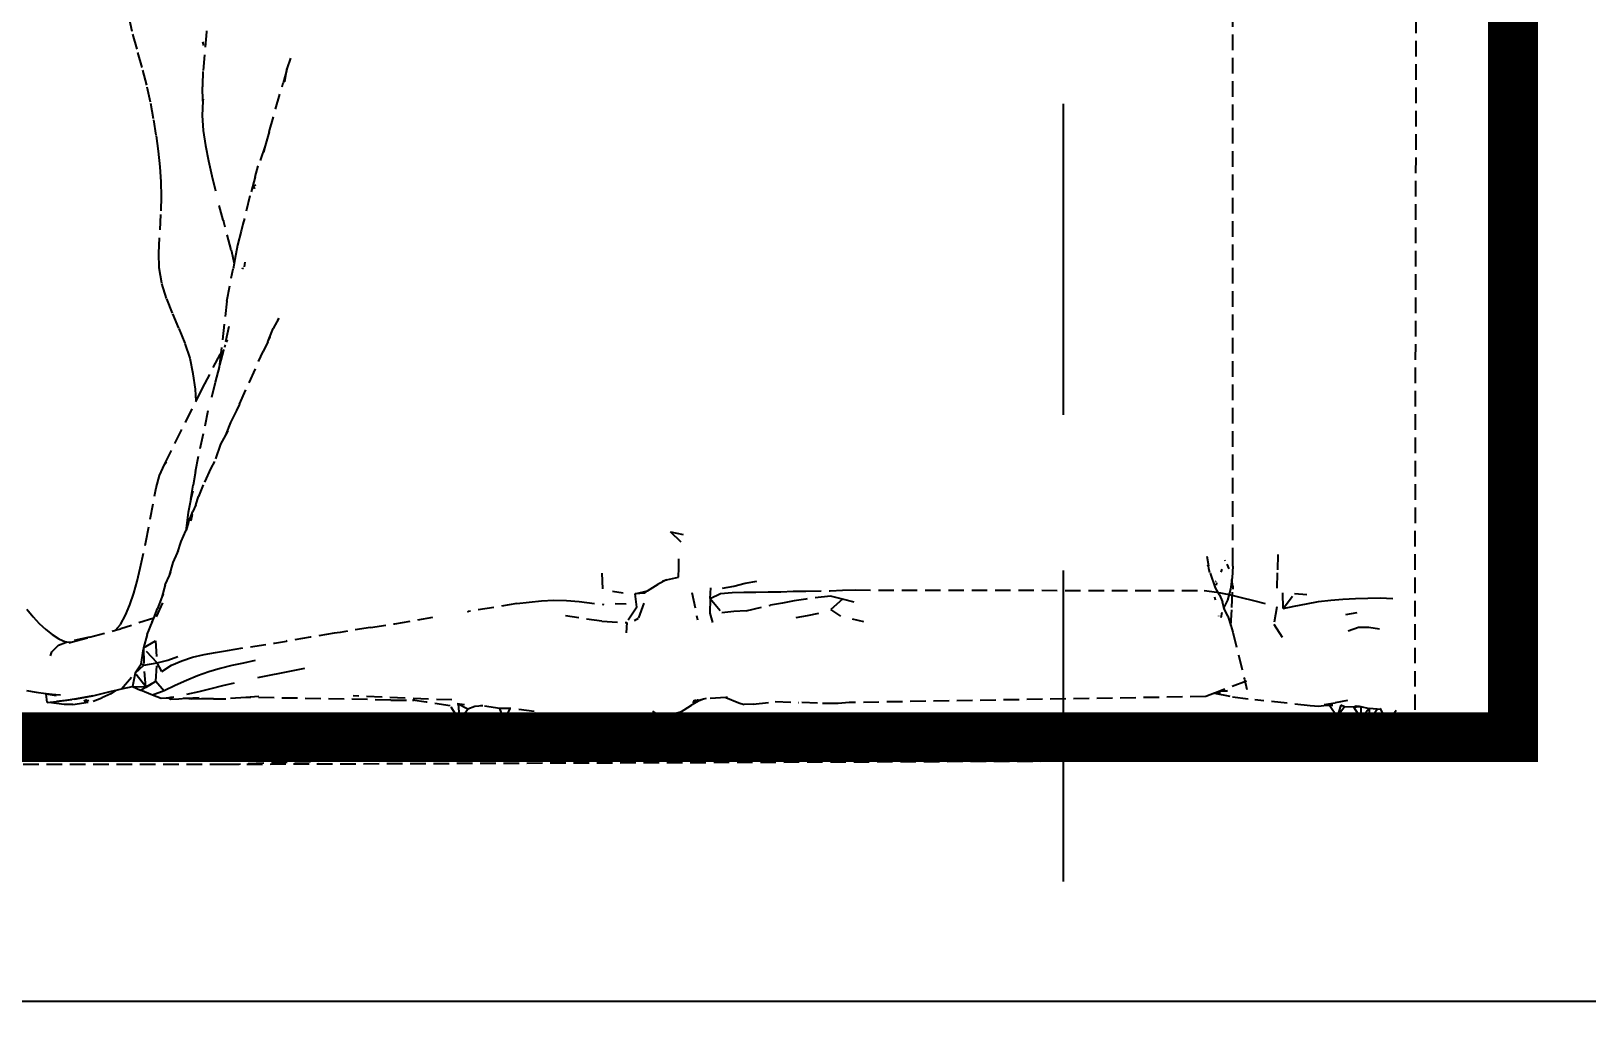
# Model space of a CAD drawing. Header units: millimetres. Extents: x 0 to 460473, y -68369 to 85219.
# Drawn here: x 230860 to 231484, y -39548 to -39149 of the extents above; entities that cross this region are included whole.
import ezdxf

# ---------------------------------------------------------------- set-up
doc = ezdxf.new("R2010")
doc.units = ezdxf.units.MM
doc.header["$LTSCALE"] = 50
doc.linetypes.add('HIDDEN2', pattern=[0.1875, 0.125, -0.0625])
for name, color, linetype in [('DIM', 7, 'Continuous'), ('fur', 6, 'Continuous'), ('hid', 8, 'HIDDEN2')]:
    doc.layers.add(name, color=color, linetype=linetype)
doc.styles.add('맑은 고딕', font='malgun.ttf')
doc.dimstyles.new('DH IN40', dxfattribs={"dimscale": 40, "dimtxt": 2.5, "dimasz": 1, "dimexe": 1.5, "dimexo": 1.5, "dimtad": 1, "dimdec": 7, "dimlunit": 6, "dimtxsty": '맑은 고딕', "dimblk": 'ARCHTICK', "dimcen": 2.5, "dimclrd": 256, "dimclre": 256, "dimclrt": 256, "dimadec": 0, "dimazin": 0, "dimtfac": 1, "dimtdec": 7, "dimtix": 1, "dimtmove": 0, "dimatfit": 3, "dimldrblk": 'ARCHTICK', "dimfxl": 1, "dimtfillclr": 1, "dimlwd": -1, "dimlwe": -1, "dimarcsym": 0})

# ---------------------------------------------------------------- blocks, each defined once
blk = doc.blocks.new('_ArchTick')
at = {"color": 0, "linetype": 'ByBlock', "const_width": 0.15}
blk.add_lwpolyline([(-0.5, -0.5), (0.5, 0.5)], dxfattribs=at)
blk = doc.blocks.new('*D452')
at = {"layer": 'Defpoints', "color": 0, "transparency": 16777216}
for p in [(233274, -39538.26), (230234, -39588.26), (233274, -39588.26)]:
    blk.add_point(p, dxfattribs=at)
at = {"layer": 'DIM', "transparency": 16777216}
for p, q in [((230234, -39528.26), (230234, -39478.26)), ((233274, -39528.26), (233274, -39478.26)), ((230234, -39538.26), (233274, -39538.26))]:
    blk.add_line(p, q, dxfattribs=at)
at = {"layer": 'DIM', "transparency": 16777216, "xscale": 40, "yscale": 40, "zscale": 40, "rotation": 180}
blk.add_blockref('_ArchTick', (230234, -39538.26), dxfattribs=at)
at = {"layer": 'DIM', "transparency": 16777216, "xscale": 40, "yscale": 40, "zscale": 40}
blk.add_blockref('_ArchTick', (233274, -39538.26), dxfattribs=at)
at = {"layer": 'DIM', "transparency": 16777216, "insert": (231754, -39453.21), "char_height": 100, "attachment_point": 5, "style": '맑은 고딕'}
blk.add_mtext('3,040', dxfattribs=at)

msp = doc.modelspace()

# ---------------------------------------------------------------- linework, layer by layer
at = {"layer": 'fur', "color": 40, "lineweight": 50, "true_color": 0xf8d731, "const_width": 20}
msp.add_lwpolyline([(231454.62857818, -37422.47504293), (231454.62857818, -39432.25663589), (230244.58358802, -39432.25663589), (230244.58358802, -37422.47504293)], close=True, dxfattribs=at)
at = {"layer": 'hid', "ltscale": 20}
msp.add_line((231273.99865146, -35427.76328172), (231273.99865146, -39538.26280634), dxfattribs=at)
at = {"layer": 'hid'}
for p, q in [((231445.38953013, -39441.24134443), (231445.38953013, -37668.9292549)), ((231415.28617982, -39421.2813812), (231416.26054921, -38889.34669996)), ((231342.18903909, -39362.45822599), (231341.98601846, -38916.02787653)), ((230900.09920699, -39148.72447889), (230898.6928433, -39142.09915299)), ((230902.09011358, -39155.90438713), (230900.09920699, -39148.72447889)), ((230929.97521547, -39148.84857081), (230928.54224591, -39164.81836503)), ((230929.97752221, -39148.46951766), (230929.97521547, -39148.84857081)), ((230928.3413639, -39152.90593137), (230928.80035736, -39154.35880986)), ((230904.11897591, -39163.16394993), (230902.09011358, -39155.90438713)), ((230963.68756791, -39159.45651367), (230962.28498361, -39163.76252558)), ((230905.95569514, -39170.29086623), (230904.11897591, -39163.16394993)), ((230928.54224591, -39164.81836503), (230928.38860859, -39170.37915566)), ((230962.07116636, -39164.53674119), (230960.74047805, -39169.39066978)), ((230961.42289652, -39168.94521058), (230962.24961038, -39163.97590518)), ((230962.24961038, -39163.97590518), (230962.07116636, -39164.53674119)), ((230962.28226088, -39163.87328713), (230962.24961038, -39163.97590518)), ((230962.28226088, -39163.87328713), (230962.28498361, -39163.76252558)), ((230907.47701249, -39177.19514972), (230905.95569514, -39170.29086623)), ((230928.38860859, -39170.37915566), (230928.37064262, -39171.0294206)), ((230928.54792243, -39176.70689063), (230928.37064262, -39171.0294206)), ((230955.1004803, -39189.00768687), (230960.74047805, -39169.39066978)), ((230908.71925573, -39183.87680039), (230907.47701249, -39177.19514972)), ((230928.54792243, -39176.70689063), (230928.22363759, -39182.51800701)), ((230928.60974646, -39175.87313016), (230928.54792243, -39176.70689063)), ((230909.7975139, -39190.40714074), (230908.71925573, -39183.87680039)), ((230928.22363759, -39182.51800701), (230928.6481713, -39188.54475726)), ((230910.71931938, -39196.81216681), (230909.7975139, -39190.40714074)), ((230928.6481713, -39188.54475726), (230929.5273616, -39194.61683396)), ((230955.1004803, -39189.00768687), (230953.55408776, -39194.64764174)), ((230911.39603391, -39203.07521447), (230910.71931938, -39196.81216681)), ((230929.5273616, -39194.61683396), (230930.75193629, -39200.67557935)), ((230953.55408776, -39194.64764174), (230950.73712339, -39202.74959731)), ((230953.55408776, -39194.64764174), (230952.84327341, -39197.24010174)), ((230911.76246503, -39209.16128904), (230911.39603391, -39203.07521447)), ((230930.75193629, -39200.67557935), (230932.10992903, -39206.69733037)), ((230949.50844238, -39207.11593338), (230950.73712339, -39202.74959731)), ((230911.83745189, -39215.07305678), (230911.76246503, -39209.16128904)), ((230932.10992903, -39206.69733037), (230933.55945607, -39212.70208397)), ((230949.50844238, -39207.11593338), (230947.3692305, -39214.80343111)), ((230949.371947, -39211.93794127), (230948.89511631, -39210.69169463)), ((230949.25765675, -39210.21212925), (230949.47678517, -39210.95131983)), ((230911.69292022, -39220.84617893), (230911.83745189, -39215.07305678)), ((230947.3692305, -39214.80343111), (230944.60508046, -39226.18370066)), ((230910.80743589, -39237.83326259), (230911.69292022, -39220.84617893)), ((230936.71587436, -39224.55207181), (230935.09572094, -39218.66817678)), ((230936.71587436, -39224.55207181), (230936.72949815, -39224.59668386)), ((230936.72236928, -39224.62660409), (230936.71587436, -39224.55207181)), ((230936.72949815, -39224.59668386), (230936.72236928, -39224.62660409)), ((230939.8758728, -39236.48013501), (230936.72236928, -39224.62660409)), ((230943.84821686, -39228.97660931), (230942.4379549, -39234.6490801)), ((230944.60508046, -39226.18370066), (230943.84821686, -39228.97660931)), ((230939.8758728, -39236.48013501), (230941.07101862, -39241.90278198)), ((230942.4379549, -39234.6490801), (230941.3784517, -39240.39353995)), ((230910.94925643, -39243.69503793), (230910.80743589, -39237.83326259)), ((230941.07101862, -39241.90278198), (230940.61143294, -39244.15896739)), ((230941.3784517, -39240.39353995), (230941.07101862, -39241.90278198)), ((230945.37414036, -39241.42152262), (230945.10898675, -39243.33052187)), ((230911.9957043, -39249.81944), (230910.94925643, -39243.69503793)), ((230938.14436899, -39257.07033745), (230940.61143294, -39244.15896739)), ((230944.41103279, -39244.28028227), (230944.48748344, -39243.79803925)), ((230944.53361331, -39243.67439683), (230944.48748344, -39243.79803925)), ((230913.8893043, -39255.95750667), (230911.9957043, -39249.81944)), ((230916.30307698, -39261.96825935), (230913.8893043, -39255.95750667)), ((230938.14436899, -39257.07033745), (230935.68758379, -39277.99712572)), ((230918.91159823, -39267.89802436), (230916.30307698, -39261.96825935)), ((230921.3711133, -39273.89111306), (230918.91159823, -39267.89802436)), ((230938.88069524, -39267.30644764), (230936.80742132, -39276.80966928)), ((230938.88069524, -39267.30644764), (230937.31300421, -39275.068351)), ((230958.95614528, -39263.9426258), (230956.69410972, -39268.108659)), ((230958.60665058, -39264.70499657), (230958.95614528, -39263.9426258)), ((230923.33785753, -39280.03451225), (230921.3711133, -39273.89111306)), ((230938.19631131, -39272.6220535), (230937.92147326, -39273.5637638)), ((230954.60262569, -39273.43918178), (230952.76098203, -39277.25926758)), ((230954.60262569, -39273.43918178), (230956.69410972, -39268.108659)), ((230954.60262569, -39273.43918178), (230955.19577324, -39272.14531855)), ((230955.45284171, -39271.4527519), (230955.19577324, -39272.14531855)), ((230924.66192323, -39286.23690246), (230923.33785753, -39280.03451225)), ((230928.34555894, -39292.02702203), (230935.68758379, -39277.99712572)), ((230936.80742132, -39276.80966928), (230935.02943272, -39283.60322755)), ((230935.68758379, -39277.99712572), (230935.02943272, -39283.60322755)), ((230937.31300421, -39275.068351), (230937.18135187, -39275.72018398)), ((230937.31300421, -39275.068351), (230937.54475677, -39274.66136625)), ((230943.18491596, -39298.4513785), (230952.76098203, -39277.25926758)), ((230925.5060043, -39292.39096669), (230924.66192323, -39286.23690246)), ((230935.02943272, -39283.60322755), (230933.4308279, -39289.71137415)), ((230934.97343059, -39284.08025128), (230934.91296356, -39284.59530676)), ((230925.76744998, -39297.21709534), (230925.5060043, -39292.39096669)), ((230925.76744998, -39297.21709534), (230928.34555894, -39292.02702203)), ((230933.4308279, -39289.71137415), (230931.21495576, -39298.48903944)), ((230913.12101914, -39322.6760283), (230925.77027385, -39297.26922226)), ((230925.51819941, -39325.50759774), (230931.21495576, -39298.48903944)), ((230925.77027385, -39297.26922226), (230925.76744998, -39297.21709534)), ((230943.18491596, -39298.4513785), (230942.03662755, -39300.9549978)), ((230942.03662755, -39300.9549978), (230939.61972106, -39305.82359083)), ((230937.62755079, -39310.87224729), (230935.55927371, -39314.53359975)), ((230939.61972106, -39305.82359083), (230937.62755079, -39310.87224729)), ((230938.56687844, -39309.20940933), (230937.62755079, -39310.87224729)), ((230935.55927371, -39314.53359975), (230933.18420638, -39321.4885422)), ((230911.14456968, -39327.09102363), (230913.12101914, -39322.6760283)), ((230913.12101914, -39322.6760283), (230913.83529839, -39321.59957853)), ((230931.680546, -39324.1268077), (230928.62080248, -39330.87011566)), ((230933.18420638, -39321.4885422), (230931.680546, -39324.1268077)), ((230909.70053423, -39332.10726088), (230911.14456968, -39327.09102363)), ((230925.51819941, -39325.50759774), (230924.59401633, -39331.06108662)), ((230905.62042049, -39353.83495702), (230909.70053423, -39332.10726088)), ((230923.64563787, -39336.67689936), (230922.65543345, -39341.91643599)), ((230923.64563787, -39336.67689936), (230924.59401633, -39331.06108662)), ((230924.4035136, -39333.34962421), (230923.64563787, -39336.67689936)), ((230925.68741189, -39338.84856915), (230926.80468252, -39335.61506082)), ((230928.62080248, -39330.87011566), (230926.80468252, -39335.61506082)), ((230922.65543345, -39341.91643599), (230921.88867062, -39347.22396227)), ((230922.77958051, -39345.83950612), (230924.52322329, -39341.54815865)), ((230924.25502883, -39342.75561641), (230923.68008221, -39345.31245879)), ((230924.13926991, -39342.85484812), (230924.16901891, -39342.71750547)), ((230925.68741189, -39338.84856915), (230924.52322329, -39341.54815865)), ((230921.88867062, -39347.22396227), (230921.68191731, -39349.28448647)), ((230921.68191731, -39349.28448647), (230921.75469615, -39349.12100715)), ((230922.77958051, -39345.83950612), (230921.75469615, -39349.12100715)), ((230923.59632238, -39345.36148189), (230924.10998701, -39342.99003892)), ((230903.36519081, -39364.41068224), (230905.62042049, -39353.83495702)), ((230918.35382474, -39358.19256547), (230919.72539792, -39353.67931402)), ((230919.72539792, -39353.67931402), (230921.68191731, -39349.28448647)), ((231116.32972793, -39349.80823598), (231121.35720305, -39350.78642058)), ((231120.56776055, -39353.91527814), (231116.32972793, -39349.80823598)), ((230916.54097239, -39362.10836566), (230918.35382474, -39358.19256547)), ((230918.35382474, -39358.19256547), (230918.7501823, -39357.3364246)), ((231119.6460046, -39364.19204882), (231119.69465294, -39360.64592137)), ((231331.66810564, -39359.47951226), (231332.34284214, -39363.47307167)), ((231338.93499957, -39361.08827325), (231338.99566949, -39361.2181452)), ((231338.99566949, -39361.2181452), (231339.02271893, -39361.13500759)), ((231338.99566949, -39361.2181452), (231339.05441973, -39361.28831684)), ((231360.163584, -39365.06358296), (231360.42015347, -39358.25828442)), ((230902.13380859, -39369.53590291), (230903.36519081, -39364.41068224)), ((230913.36795273, -39371.0253431), (230915.04517878, -39367.25675152)), ((230915.04517878, -39367.25675152), (230916.54097239, -39362.10836566)), ((230915.04517878, -39367.25675152), (230915.60133821, -39366.00710616)), ((231089.1221891, -39372.63076565), (231088.8331786, -39366.26440037)), ((231114.65375759, -39369.0019841), (231119.56001473, -39367.90415103)), ((231119.56001473, -39367.90415103), (231119.6460046, -39364.19204882)), ((231332.16148409, -39363.35442305), (231332.11924676, -39363.02269822)), ((231332.19400879, -39363.55287054), (231332.16148409, -39363.35442305)), ((231332.22255145, -39363.53756703), (231332.16148409, -39363.35442305)), ((231332.55487027, -39364.53420732), (231332.34284214, -39363.47307167)), ((231335.12936309, -39372.25523628), (231332.55487027, -39364.53420732)), ((231332.8998346, -39366.2606478), (231332.55487027, -39364.53420732)), ((231337.44186959, -39365.99381651), (231337.82852976, -39364.80539974)), ((231339.74928196, -39362.69638107), (231340.54932198, -39364.5542885)), ((231342.19432265, -39363.55389272), (231341.88761223, -39368.22518241)), ((231342.19432265, -39363.55389272), (231342.18903909, -39362.45822599)), ((231359.92336713, -39372.41346536), (231360.163584, -39365.06358296)), ((230900.75520668, -39374.44082375), (230902.13380859, -39369.53590291)), ((230913.36795273, -39371.0253431), (230912.02165957, -39376.05186379)), ((231092.96736293, -39373.64861088), (231097.31977132, -39374.29784549)), ((231102.11021292, -39374.63512754), (231107.00183461, -39373.45430709)), ((231105.81911063, -39374.42849229), (231107.00183461, -39373.45430709)), ((231107.00183461, -39373.45430709), (231111.36778211, -39370.75538415)), ((231114.65375759, -39369.0019841), (231111.36778211, -39370.75538415)), ((231113.22462568, -39369.49087991), (231114.65375759, -39369.0019841)), ((231124.89182267, -39374.11254034), (231127.16972211, -39385.14419623)), ((231132.23210832, -39376.57949855), (231132.50685323, -39372.28748452)), ((231136.4421513, -39374.522478), (231141.05782608, -39374.14853486)), ((231137.18923289, -39372.42546354), (231141.72281442, -39371.58659109)), ((231141.05782608, -39374.14853486), (231145.76048139, -39373.97422804)), ((231141.72281442, -39371.58659109), (231146.35064137, -39370.35844451)), ((231145.76048139, -39373.97422804), (231150.58473774, -39373.92723518)), ((231146.35064137, -39370.35844451), (231151.02164818, -39369.62988862)), ((231150.58473774, -39373.92723518), (231155.53848084, -39373.90523853)), ((231155.53848084, -39373.90523853), (231160.56894117, -39373.81658534)), ((231160.56894117, -39373.81658534), (231165.59162146, -39373.64727775)), ((231165.59162146, -39373.64727775), (231170.58159654, -39373.56129083)), ((231170.58159654, -39373.56129083), (231180.48210844, -39373.46797168)), ((231180.48210844, -39373.46797168), (231185.42297287, -39373.14935346)), ((231185.42297287, -39373.14935346), (231190.39316103, -39373.11202581)), ((231190.39316103, -39373.11202581), (231330.67669276, -39373.36798689)), ((231330.67669276, -39373.36798689), (231335.66212398, -39373.96756238)), ((231336.7211928, -39375.05264425), (231335.12936309, -39372.25523628)), ((231335.43371734, -39369.64925887), (231335.22797929, -39369.84397573)), ((231335.55643429, -39370.22959879), (231335.36925019, -39371.16168827)), ((231335.66212398, -39373.96756238), (231340.59741426, -39374.93841476)), ((231341.19348508, -39372.80465274), (231339.92794136, -39377.25597588)), ((231341.77687485, -39368.95576688), (231341.19348508, -39372.80465274)), ((231341.76159942, -39380.20936013), (231342.11409185, -39372.72766445)), ((231341.88761223, -39368.22518241), (231341.77687485, -39368.95576688)), ((231342.13356175, -39371.57883913), (231341.77687485, -39368.95576688)), ((231342.13356175, -39371.57883913), (231342.11409185, -39372.72766445)), ((231362.30907753, -39380.50556823), (231362.16203617, -39373.15735225)), ((230897.39531425, -39383.23648631), (230899.18254307, -39379.03245889)), ((230899.18254307, -39379.03245889), (230900.75520668, -39374.44082375)), ((230912.25423859, -39378.20925074), (230909.56025252, -39384.49396177)), ((230912.02165957, -39376.05186379), (230910.23401487, -39380.55956002)), ((230912.52019298, -39374.79476993), (230912.02165957, -39376.05186379)), ((231054.53748541, -39378.56519661), (231035.04553931, -39381.78451562)), ((231054.53748541, -39378.56519661), (231059.48920754, -39377.9966164)), ((231059.48920754, -39377.9966164), (231064.46671343, -39377.51202342)), ((231064.46671343, -39377.51202342), (231069.48841627, -39377.18673955)), ((231069.48841627, -39377.18673955), (231074.53806911, -39377.29272343)), ((231074.53806911, -39377.29272343), (231079.56115888, -39377.71099317)), ((231079.56115888, -39377.71099317), (231089.46635993, -39378.93847319)), ((231094.06215533, -39378.56019737), (231098.43762645, -39378.72950496)), ((231102.77632401, -39380.02630777), (231098.70856719, -39386.14671045)), ((231105.81911063, -39374.42849229), (231102.11021292, -39374.63512754)), ((231102.77632401, -39380.02630777), (231102.11021292, -39374.63512754)), ((231105.5929216, -39378.40388781), (231103.36009089, -39384.61860948)), ((231132.23210832, -39376.57949855), (231132.1346003, -39382.39728058)), ((231132.23210832, -39376.57949855), (231136.4421513, -39374.522478)), ((231132.23210832, -39376.57949855), (231136.93475042, -39382.22697315)), ((231146.71718806, -39381.42476179), (231156.50118434, -39379.24142712)), ((231161.25036137, -39378.34323036), (231156.50118434, -39379.24142712)), ((231165.96524811, -39377.52168862), (231161.25036137, -39378.34323036)), ((231170.69273614, -39376.73147544), (231165.96524811, -39377.52168862)), ((231180.55700284, -39375.6159784), (231170.69273614, -39376.73147544)), ((231185.42717329, -39376.80213137), (231180.55700284, -39375.6159784)), ((231185.42717329, -39376.80213137), (231180.69181277, -39380.88417733)), ((231190.11624987, -39378.0389433), (231185.42717329, -39376.80213137)), ((231335.17202115, -39377.18529459), (231334.92422504, -39375.96702205)), ((231336.7211928, -39375.05264425), (231337.93997705, -39377.84688603)), ((231338.54634378, -39380.13790836), (231337.93997705, -39377.84688603)), ((231338.54634378, -39380.13790836), (231338.49838164, -39380.23795461)), ((231339.92794136, -39377.25597588), (231338.54634378, -39380.13790836)), ((231338.63384002, -39380.51348056), (231338.54634378, -39380.13790836)), ((231340.59741426, -39374.93841476), (231345.4938704, -39376.12356788)), ((231341.33311539, -39387.31258269), (231341.76159942, -39380.20936013)), ((231345.4938704, -39376.12356788), (231350.37355125, -39377.27539274)), ((231350.37355125, -39377.27539274), (231355.15680721, -39378.49287428)), ((231359.74356773, -39379.84833483), (231358.62334821, -39386.82127455)), ((231362.30907753, -39380.50556823), (231366.91607406, -39374.49581539)), ((231362.30907753, -39380.50556823), (231366.82274005, -39379.55171327)), ((231366.82274005, -39379.55171327), (231371.6596241, -39378.6365191)), ((231366.91607406, -39374.49581539), (231371.87323826, -39374.95441232)), ((231371.6596241, -39378.6365191), (231376.53201364, -39377.79731337)), ((231376.53201364, -39377.79731337), (231381.43694989, -39377.15641083)), ((231381.43694989, -39377.15641083), (231386.36933422, -39376.73247529)), ((231386.36933422, -39376.73247529), (231391.3359824, -39376.48751254)), ((231391.3359824, -39376.48751254), (231396.3249536, -39376.36186498)), ((231396.3249536, -39376.36186498), (231401.32285402, -39376.32153778)), ((231401.32285402, -39376.32153778), (231406.33105737, -39376.58383123)), ((230857.81736028, -39380.80952201), (230860.28636593, -39383.90805086)), ((230860.28636593, -39383.90805086), (230862.82067634, -39386.63330313)), ((230862.82067634, -39386.63330313), (230865.39852324, -39388.99627716)), ((230895.3618189, -39386.91859308), (230897.39531425, -39383.23648631)), ((230908.74896225, -39384.3865463), (230895.57026839, -39388.71898599)), ((230906.16892954, -39391.03530044), (230908.21735488, -39385.75650052)), ((230907.82747876, -39385.92284016), (230908.21735488, -39385.75650052)), ((230908.21735488, -39385.75650052), (230908.51236055, -39384.99626979)), ((230908.34365131, -39385.11591964), (230908.51236055, -39384.99626979)), ((230908.5690059, -39384.85029449), (230908.47212481, -39384.91508001)), ((230908.51236055, -39384.99626979), (230908.5690059, -39384.85029449)), ((230908.5690059, -39384.85029449), (230908.74896225, -39384.3865463)), ((230908.74896225, -39384.3865463), (230910.23401487, -39380.55956002)), ((230995.77646511, -39388.17440213), (231005.55351352, -39386.6589659)), ((231005.55351352, -39386.6589659), (231020.88079366, -39384.05229696)), ((231034.74154773, -39381.82964045), (231034.77875056, -39381.82472447)), ((231034.77875056, -39381.82472447), (231035.04553931, -39381.78451562)), ((231088.78663047, -39385.67544878), (231074.07125374, -39383.53510757)), ((231088.78663047, -39385.67544878), (231098.70856719, -39386.14671045)), ((231098.70856719, -39386.14671045), (231098.49633996, -39390.27274973)), ((231103.36009089, -39384.61860948), (231101.66548281, -39385.54346885)), ((231132.1346003, -39382.39728058), (231133.13022035, -39386.18870407)), ((231141.76781711, -39381.78870645), (231136.93475042, -39382.22697315)), ((231146.71718806, -39381.42476179), (231141.76781711, -39381.78870645)), ((231171.18157072, -39383.43045681), (231166.61110998, -39384.27166224)), ((231175.79979482, -39382.51359623), (231171.18157072, -39383.43045681)), ((231184.73159317, -39383.66975376), (231180.69181277, -39380.88417733)), ((231193.96666762, -39385.94474117), (231189.35631603, -39384.78225126)), ((231336.49323093, -39383.68093156), (231336.45121156, -39383.47434624)), ((231337.75646096, -39382.21923776), (231337.30667714, -39384.3115873)), ((231338.65921506, -39380.56436746), (231338.63384002, -39380.51348056)), ((231340.16290109, -39383.57984763), (231338.65921506, -39380.56436746)), ((231338.65921506, -39380.56436746), (231338.82521041, -39381.19154412)), ((231340.16290109, -39383.57984763), (231341.33311539, -39387.31258269)), ((231391.98194994, -39382.24796995), (231387.31752115, -39383.14116747)), ((230865.39852324, -39388.99627716), (230868.00432016, -39391.02796822)), ((230868.00432016, -39391.02796822), (230870.63775007, -39392.66905202)), ((230870.63775007, -39392.66905202), (230873.28444171, -39393.97751972)), ((230882.99403526, -39392.11315191), (230873.57049424, -39394.10099591)), ((230876.11703781, -39393.96916635), (230882.99403526, -39392.11315191)), ((230882.99403526, -39392.11315191), (230893.41325467, -39389.30113665)), ((230893.41325467, -39389.30113665), (230895.3618189, -39386.91859308)), ((230893.41325467, -39389.30113665), (230895.57026839, -39388.71898599)), ((230906.16892954, -39391.03530044), (230904.68875788, -39396.41214952)), ((230971.60435555, -39392.11313655), (230962.04494011, -39393.61224193)), ((230981.2288743, -39390.52137859), (230971.60435555, -39392.11313655)), ((230983.59856304, -39390.14384681), (230981.2288743, -39390.52137859)), ((230995.77646511, -39388.17440213), (230983.59856304, -39390.14384681)), ((231341.33311539, -39387.31258269), (231342.17929093, -39390.01170295)), ((231342.17929093, -39390.01170295), (231346.77373902, -39408.90266378)), ((231358.62334821, -39386.82127455), (231363.02248966, -39393.82754253)), ((231392.61037607, -39388.24105866), (231388.48793445, -39389.67717362)), ((231396.70605649, -39388.21106322), (231392.61037607, -39388.24105866)), ((231400.98734822, -39388.80064024), (231396.70605649, -39388.21106322)), ((230867.27701774, -39399.55145899), (230867.90377348, -39397.89925673)), ((230867.90377348, -39397.89925673), (230870.48394515, -39395.26499062)), ((230870.48394515, -39395.26499062), (230873.29002846, -39394.16015862)), ((230873.28444171, -39393.97751972), (230873.57049424, -39394.10099591)), ((230873.57049424, -39394.10099591), (230873.29002846, -39394.16015862)), ((230873.57049424, -39394.10099591), (230873.65104962, -39394.13576809)), ((230873.65104962, -39394.13576809), (230876.11703781, -39393.96916635)), ((230873.65104962, -39394.13576809), (230873.89595153, -39394.24148138)), ((230874.70547326, -39394.35012973), (230876.11703781, -39393.96916635)), ((230903.72514296, -39402.92749215), (230904.68875788, -39396.41214952)), ((230904.68875788, -39396.41214952), (230909.47467873, -39393.57424771)), ((230904.68875788, -39396.41214952), (230904.80342095, -39403.2627745)), ((230910.0985544, -39402.4115706), (230904.68875788, -39396.41214952)), ((230909.47467873, -39393.57424771), (230910.0985544, -39402.4115706)), ((230924.40287049, -39400.1172528), (230928.96422701, -39399.02808508)), ((230928.96422701, -39399.02808508), (230933.61411941, -39398.18321355)), ((230933.61411941, -39398.18321355), (230938.36340045, -39397.36900402)), ((230938.36340045, -39397.36900402), (230957.30337636, -39394.40878748)), ((230957.30337636, -39394.40878748), (230962.04494011, -39393.61224193)), ((230903.72514296, -39402.92749215), (230901.32056367, -39406.51261367)), ((230901.32056367, -39406.51261367), (230904.80342095, -39403.2627745)), ((230904.80342095, -39403.2627745), (230903.72514296, -39402.92749215)), ((230904.80342095, -39403.2627745), (230910.0985544, -39402.4115706)), ((230905.54875566, -39412.03277429), (230904.80342095, -39403.2627745)), ((230909.58171697, -39409.78678248), (230910.0985544, -39402.4115706)), ((230910.0985544, -39402.4115706), (230914.47609271, -39401.35506458)), ((230912.0713417, -39405.81671949), (230910.0985544, -39402.4115706)), ((230912.0713417, -39405.81671949), (230915.8411522, -39403.34276234)), ((230914.47609271, -39401.35506458), (230918.41326645, -39399.79796802)), ((230915.8411522, -39403.34276234), (230920.0015892, -39401.50437521)), ((230920.0015892, -39401.50437521), (230924.40287049, -39400.1172528)), ((230935.49236903, -39404.63789874), (230930.91319702, -39405.97502875)), ((230940.12729576, -39403.48274105), (230935.49236903, -39404.63789874)), ((230944.81441495, -39402.44623199), (230940.12729576, -39403.48274105)), ((230949.49935301, -39401.49704299), (230944.81441495, -39402.44623199)), ((230969.30098277, -39404.59023932), (230964.59345337, -39405.58675445)), ((230895.79607436, -39412.88364491), (230901.32056367, -39406.51261367)), ((230901.32056367, -39406.51261367), (230900.29178599, -39411.90679345)), ((230905.54875566, -39412.03277429), (230901.32056367, -39406.51261367)), ((230905.58657956, -39412.01170983), (230906.82647206, -39411.32120273)), ((230905.66835137, -39412.11086741), (230906.82857874, -39411.42182702)), ((230906.82647206, -39411.32120273), (230906.96305403, -39411.24513903)), ((230906.82857874, -39411.42182702), (230906.82647206, -39411.32120273)), ((230906.82857874, -39411.42182702), (230907.01317177, -39411.31220018)), ((230906.96305403, -39411.24513903), (230909.58171697, -39409.78678248)), ((230907.01317177, -39411.31220018), (230906.96305403, -39411.24513903)), ((230907.01317177, -39411.31220018), (230909.58171697, -39409.78678248)), ((230909.58171697, -39409.78678248), (230912.9460773, -39413.68718939)), ((230917.36591048, -39411.50152174), (230912.9460773, -39413.68718939)), ((230921.86542297, -39409.41983827), (230917.36591048, -39411.50152174)), ((230926.37902275, -39407.57645191), (230921.86542297, -39409.41983827)), ((230930.91319702, -39405.97502875), (230926.37902275, -39407.57645191)), ((230936.37507455, -39411.62283662), (230931.64922773, -39412.84798367)), ((230941.07231422, -39410.49900751), (230936.37507455, -39411.62283662)), ((230955.17345611, -39407.5247931), (230950.46039385, -39408.46131736)), ((230959.8869906, -39406.57427096), (230955.17345611, -39407.5247931)), ((230964.59345337, -39405.58675445), (230959.8869906, -39406.57427096)), ((231347.65022164, -39409.68179844), (231337.21332527, -39413.65169066)), ((231346.77373902, -39408.90266378), (231347.74998164, -39413.09519294)), ((230857.64569755, -39413.4525584), (230861.55991424, -39414.11579089)), ((230861.55991424, -39414.11579089), (230865.41035841, -39414.75169419)), ((230865.59488516, -39414.76678243), (230865.41035841, -39414.75169419)), ((230866.02663836, -39418.25849429), (230865.59488516, -39414.76678243)), ((230869.21346192, -39415.19229386), (230865.59488516, -39414.76678243)), ((230865.59488516, -39414.76678243), (230869.54334392, -39415.45624001)), ((230865.59488516, -39414.76678243), (230868.90665417, -39415.03757657)), ((230868.90665417, -39415.03757657), (230869.03461897, -39415.04803989)), ((230869.03461897, -39415.04803989), (230869.4181593, -39415.21036231)), ((230869.03461897, -39415.04803989), (230869.19566088, -39415.06120784)), ((230869.19566088, -39415.06120784), (230869.26372788, -39415.0661789)), ((230869.4181593, -39415.21036231), (230869.21346192, -39415.19229386)), ((230869.26372788, -39415.0661789), (230871.3116612, -39415.23407261)), ((230869.4181593, -39415.21036231), (230869.48120029, -39415.23704259)), ((230871.32860114, -39415.37899518), (230869.48120029, -39415.23704259)), ((230869.67770095, -39417.92121224), (230877.00062351, -39416.9420278)), ((230873.3419394, -39417.47594662), (230869.67770095, -39417.92121224)), ((230877.00062351, -39416.9420278), (230873.3419394, -39417.47594662)), ((230876.23192557, -39419.1536915), (230884.45533117, -39417.77590101)), ((230877.00062351, -39416.9420278), (230880.63649627, -39416.27349514)), ((230880.66034453, -39416.32878772), (230877.00062351, -39416.9420278)), ((230880.63649627, -39416.27349514), (230880.66214669, -39416.2695196)), ((230884.3335254, -39415.59356618), (230880.66034453, -39416.32878772)), ((230880.66214669, -39416.2695196), (230884.3335254, -39415.59356618)), ((230881.93071995, -39417.29102632), (230880.7559361, -39417.81227786)), ((230880.99462698, -39417.80993077), (230882.65265173, -39417.34213143)), ((230881.26755025, -39417.80724706), (230882.65265173, -39417.34213143)), ((230882.65265173, -39417.34213143), (230882.74100534, -39417.34838593)), ((230884.3335254, -39415.59356618), (230888.03943129, -39414.70903401)), ((230884.45533117, -39417.77590101), (230887.89073222, -39416.39877708)), ((230891.53800385, -39414.80235316), (230887.89073222, -39416.39877708)), ((230888.03943129, -39414.70903401), (230891.82494056, -39413.75984501)), ((230893.66992738, -39413.35276287), (230891.53800385, -39414.80235316)), ((230891.82494056, -39413.75984501), (230893.66992738, -39413.35276287)), ((230893.66992738, -39413.35276287), (230895.79607436, -39412.88364491)), ((230895.79607436, -39412.88364491), (230900.29178599, -39411.90679345)), ((230900.29178599, -39411.90679345), (230903.47202431, -39413.41523075)), ((230900.29178599, -39411.90679345), (230905.54875566, -39412.03277429)), ((230903.47202431, -39413.41523075), (230905.32253756, -39412.31624067)), ((230908.31723657, -39415.32294066), (230903.47202431, -39413.41523075)), ((230905.32253756, -39412.31624067), (230905.26207789, -39412.22361242)), ((230905.32253756, -39412.31624067), (230905.66835137, -39412.11086741)), ((230905.54875566, -39412.03277429), (230905.58657956, -39412.01170983)), ((230905.58657956, -39412.01170983), (230905.66835137, -39412.11086741)), ((230912.9460773, -39413.68718939), (230908.31723657, -39415.32294066)), ((230911.80368667, -39416.76438815), (230908.31723657, -39415.32294066)), ((230913.74892425, -39416.51908334), (230911.80368667, -39416.76438815)), ((230914.80536278, -39416.38586083), (230913.74892425, -39416.51908334)), ((230915.14144887, -39416.65995237), (230913.74892425, -39416.51908334)), ((230915.4818615, -39416.30055074), (230914.80536278, -39416.38586083)), ((230915.14144887, -39416.65995237), (230914.80536278, -39416.38586083)), ((230916.14417074, -39416.7613886), (230915.14144887, -39416.65995237)), ((230915.62667946, -39417.05567719), (230915.14144887, -39416.65995237)), ((230916.85160915, -39416.12781828), (230915.4818615, -39416.30055074)), ((230915.4818615, -39416.30055074), (230916.14417074, -39416.7613886)), ((230918.85789089, -39416.91736489), (230915.62667946, -39417.05567719)), ((230921.66066116, -39416.72983683), (230918.85789089, -39416.91736489)), ((230920.72186665, -39416.61207797), (230926.97661934, -39416.44277039)), ((230921.66066116, -39416.72983683), (230920.72186665, -39416.61207797)), ((230921.78947087, -39416.74599424), (230921.66066116, -39416.72983683)), ((230926.97661934, -39416.44277039), (230921.78947087, -39416.74599424)), ((230923.75083346, -39416.9920202), (230921.78947087, -39416.74599424)), ((230926.85042491, -39414.03380335), (230921.90890994, -39415.08497685)), ((230927.9463962, -39416.80271565), (230923.75083346, -39416.9920202)), ((230931.64922773, -39412.84798367), (230926.85042491, -39414.03380335)), ((230932.75216836, -39416.80204909), (230927.9463962, -39416.80271565)), ((230932.75216836, -39416.80204909), (230937.68151629, -39416.82504559)), ((230945.79299471, -39416.25580724), (230937.68151629, -39416.82504559)), ((230951.01721211, -39415.8891879), (230945.79299471, -39416.25580724)), ((231004.00473158, -39417.31697079), (230945.79299471, -39416.25580724)), ((231028.54009222, -39417.29397429), (230988.79657411, -39415.66688836)), ((231004.00473158, -39417.31697079), (231012.72886522, -39417.37631432)), ((231018.19821187, -39418.13451314), (231012.72886522, -39417.37631432)), ((231012.72886522, -39417.37631432), (231013.16700524, -39417.37929465)), ((231127.79023612, -39417.64058825), (231124.79740552, -39419.40432006)), ((231125.25264056, -39418.21312908), (231126.05752223, -39417.7918608)), ((231126.05752223, -39417.7918608), (231125.45916595, -39417.92841195)), ((231126.52838203, -39417.36827054), (231125.53737547, -39417.82059186)), ((231126.05752223, -39417.7918608), (231126.15158214, -39417.77039535)), ((231128.61887645, -39417.20733301), (231126.15158214, -39417.77039535)), ((231126.15158214, -39417.77039535), (231126.66748049, -39417.47261379)), ((231126.66748049, -39417.47261379), (231126.8314201, -39417.41784501)), ((231126.8314201, -39417.41784501), (231126.90551303, -39417.37942191)), ((231126.90551303, -39417.37942191), (231127.03528295, -39417.28536964)), ((231127.03528295, -39417.28536964), (231127.41273813, -39417.22363888)), ((231129.51428707, -39417.00299096), (231127.79023612, -39417.64058825)), ((231128.61887645, -39417.20733301), (231127.79023612, -39417.64058825)), ((231128.68197594, -39417.19293305), (231128.61887645, -39417.20733301)), ((231129.12249019, -39416.94401818), (231128.68197594, -39417.19293305)), ((231129.51428707, -39417.00299096), (231128.68197594, -39417.19293305)), ((231129.12249019, -39416.94401818), (231129.20455612, -39416.93059674)), ((231130.60488964, -39416.75410406), (231129.51428707, -39417.00299096)), ((231130.11080027, -39416.78238541), (231129.51428707, -39417.00299096)), ((231130.60488964, -39416.75410406), (231130.11080027, -39416.78238541)), ((231138.5313282, -39416.30039988), (231130.60488964, -39416.75410406)), ((231139.16496577, -39416.26413088), (231138.5313282, -39416.30039988)), ((231138.5313282, -39416.30039988), (231143.70319683, -39418.48912589)), ((231331.25994449, -39415.91618379), (231188.00126887, -39418.35614611)), ((231334.78813693, -39414.57416187), (231331.25994449, -39415.91618379)), ((231335.21229328, -39414.41282511), (231334.78813693, -39414.57416187)), ((231334.78813693, -39414.57416187), (231342.03065804, -39416.02350081)), ((231336.96106443, -39413.74764336), (231335.21229328, -39414.41282511)), ((231337.1717944, -39414.55572399), (231335.21229328, -39414.41282511)), ((231340.04861131, -39413.61653347), (231336.96106443, -39413.74764336)), ((231337.21332527, -39413.65169066), (231336.96106443, -39413.74764336)), ((231337.21332527, -39413.65169066), (231340.04861131, -39413.61653347)), ((231342.03065804, -39416.02350081), (231350.98147719, -39417.21731928)), ((231373.22717587, -39419.64328372), (231350.98147719, -39417.21731928)), ((231388.22867036, -39417.52560573), (231383.20749588, -39418.48645963)), ((230866.02663836, -39418.25849429), (230869.67770095, -39417.92121224)), ((230872.83683146, -39419.11836354), (230866.02663836, -39418.25849429)), ((230876.23192557, -39419.1536915), (230872.83683146, -39419.11836354)), ((231027.8201681, -39419.60295652), (231018.19821187, -39418.13451314)), ((231031.62812588, -39425.4370694), (231027.8201681, -39419.60295652)), ((231030.59256172, -39418.76491329), (231033.56984974, -39419.07115053)), ((231034.86208475, -39421.04007133), (231030.9696165, -39419.01771218)), ((231030.9696165, -39419.01771218), (231031.62812588, -39425.4370694)), ((231031.62812588, -39425.4370694), (231034.86208475, -39421.04007133)), ((231037.690359, -39419.90624374), (231034.86208475, -39421.04007133)), ((231040.93328365, -39419.70255587), (231037.690359, -39419.90624374)), ((231040.93328365, -39419.70255587), (231040.06603064, -39419.57229452)), ((231047.79677107, -39420.73345129), (231040.93328365, -39419.70255587)), ((231051.8235341, -39420.65612971), (231047.79677107, -39420.73345129)), ((231049.53566195, -39425.51272457), (231047.79677107, -39420.73345129)), ((231051.8235341, -39420.65612971), (231049.53566195, -39425.51272457)), ((231061.53638731, -39421.88460958), (231051.8235341, -39420.65612971)), ((231065.64967517, -39427.56407931), (231061.53638731, -39421.88460958)), ((231071.86947713, -39423.91896691), (231065.64967517, -39427.56407931)), ((231077.49318832, -39425.42740421), (231071.86947713, -39423.91896691)), ((231112.10075661, -39423.87030764), (231108.52160982, -39425.00446852)), ((231109.01349566, -39421.78929074), (231112.10075661, -39423.87030764)), ((231116.38544303, -39423.25706756), (231112.10075661, -39423.87030764)), ((231120.33264231, -39422.15256884), (231116.38544303, -39423.25706756)), ((231120.33264231, -39422.15256884), (231124.79740552, -39419.40432006)), ((231125.25264056, -39418.21312908), (231125.22538633, -39418.25070191)), ((231143.70319683, -39418.48912589), (231145.89041724, -39419.05437327)), ((231149.46029138, -39418.97105261), (231145.89041724, -39419.05437327)), ((231149.46029138, -39418.97105261), (231158.3761466, -39417.96187273)), ((231158.3761466, -39417.96187273), (231167.84051418, -39418.29315569)), ((231175.34828855, -39418.62843804), (231167.84051418, -39418.29315569)), ((231183.63588935, -39418.70909244), (231175.34828855, -39418.62843804)), ((231188.00126887, -39418.35614611), (231183.63588935, -39418.70909244)), ((231376.67464324, -39419.8589176), (231373.22717587, -39419.64328372)), ((231379.59420412, -39419.5073044), (231376.67464324, -39419.8589176)), ((231378.83530057, -39419.09303406), (231383.20749588, -39418.48645963)), ((231381.00710134, -39419.4917866), (231379.59420412, -39419.5073044)), ((231382.29494653, -39419.47764224), (231381.00710134, -39419.4917866)), ((231384.06625863, -39424.02428423), (231381.00710134, -39419.4917866)), ((231385.43794899, -39419.36432614), (231384.06625863, -39424.02428423)), ((231386.95390684, -39420.08821607), (231384.06625863, -39424.02428423)), ((231386.95390684, -39420.08821607), (231385.43794899, -39419.36432614)), ((231390.66848437, -39420.24285922), (231386.95390684, -39420.08821607)), ((231391.70231774, -39419.8109249), (231390.66848437, -39420.24285922)), ((231390.66848437, -39420.24285922), (231391.81490764, -39420.09741829)), ((231393.58630168, -39424.60486261), (231390.66848437, -39420.24285922)), ((231393.00666671, -39419.94622583), (231391.70231774, -39419.8109249)), ((231391.70231774, -39419.8109249), (231391.81490764, -39420.09741829)), ((231391.81490764, -39420.09741829), (231393.00666671, -39419.94622583)), ((231393.00666671, -39419.94622583), (231393.53198672, -39419.87958113)), ((231393.53198672, -39419.87958113), (231393.58630168, -39424.60486261)), ((231393.53198672, -39419.87958113), (231396.8524374, -39420.74944886)), ((231395.66775093, -39422.14787712), (231393.58630168, -39424.60486261)), ((231396.8524374, -39420.74944886), (231395.66775093, -39422.14787712)), ((231396.94101622, -39425.51072487), (231395.66775093, -39422.14787712)), ((231400.13785811, -39421.04807012), (231396.8524374, -39420.74944886)), ((231396.8524374, -39420.74944886), (231396.94101622, -39425.51072487)), ((231396.94101622, -39425.51072487), (231400.13785811, -39421.04807012)), ((231401.60505622, -39421.18549503), (231400.13785811, -39421.04807012)), ((231401.60505622, -39421.18549503), (231401.33672335, -39420.69779005)), ((231404.40102725, -39426.2672765), (231401.60505622, -39421.18549503)), ((231407.78241207, -39421.58900441), (231404.40102725, -39426.2672765)), ((231087.99422918, -39425.8253437), (231077.49318832, -39425.42740421)), ((231094.25237655, -39427.03382661), (231087.99422918, -39425.8253437)), ((231099.50294981, -39427.06582174), (231094.25237655, -39427.03382661)), ((231103.82094905, -39425.68869781), (231099.50294981, -39427.06582174)), ((231103.82094905, -39425.68869781), (231108.52160982, -39425.00446852)), ((231449.25880565, -39441.22611603), (230937.61363463, -39443.23980984)), ((230990.48231378, -39441.47741116), (230937.61363463, -39443.23980984)), ((230990.48231378, -39441.47741116), (231069.37323631, -39438.59551604)), ((230937.61363463, -39443.23980984), (230785.84730655, -39443.26280634))]:
    msp.add_line(p, q, dxfattribs=at)

# ---------------------------------------------------------------- dimensions: what is measured, and where the dimension line sits
at = {"layer": 'DIM'}
dim = msp.add_linear_dim(base=(233273.9986514582, -39538.2628063407), p1=(230233.9986514582, -39588.2628063407), p2=(233273.9986514582, -39588.2628063407), dimstyle='DH IN40', dxfattribs=at)
dim.commit()
dim.dimension.update_dxf_attribs({"geometry": '*D452', "text_midpoint": (231753.9986514582, -39453.2084585147)})

doc.saveas('drawing.dxf')
